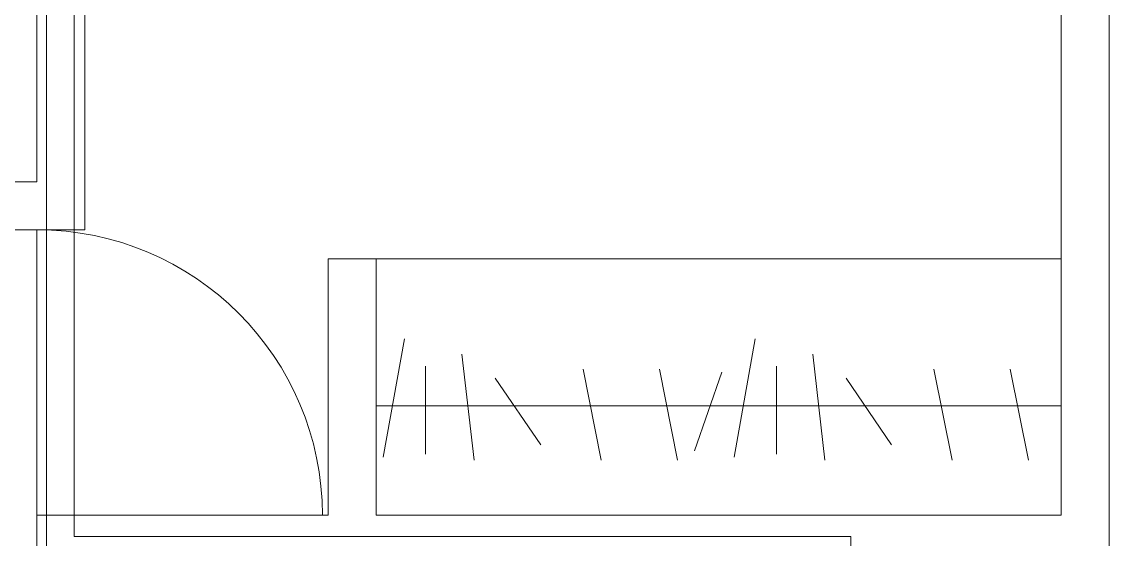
# Model space of a CAD drawing. Header units: metres. Extents: x -2 to 3328848, y -2 to 2725060.
# Drawn here: x 1662910.63 to 1662944.52, y 1363917.67 to 1363933.81 of the extents above; entities that cross this region are included whole.
import ezdxf

# ---------------------------------------------------------------- set-up
doc = ezdxf.new("R2010")
doc.units = ezdxf.units.M
doc.layers.get('0').update_dxf_attribs({"color": 253, "lineweight": 0})
for name, color, linetype, lineweight in [('ICT_TOMAS', 1, 'Continuous', 0), ('muebles', 253, 'Continuous', 0), ('PUERTAS', 253, 'Continuous', 0)]:
    doc.layers.add(name, color=color, linetype=linetype, lineweight=lineweight)

msp = doc.modelspace()

# ---------------------------------------------------------------- linework, layer by layer
at = {"ltscale": 0.02}
for p, q in [((1662911.097852579, 1363972.702078551), (1662911.097852579, 1363928.816065265)), ((1662912.597852581, 1363972.702078551), (1662912.597852581, 1363927.316065267)), ((1662902.340567509, 1363928.816065265), (1662911.097852579, 1363928.816065265)), ((1662893.522022172, 1363927.316065267), (1662912.597852581, 1363927.316065267)), ((1662911.097852579, 1363927.316065267), (1662911.097852579, 1363916.918729879)), ((1662920.176642629, 1363918.418729879), (1662920.176642629, 1363926.418729879)), ((1662920.176642629, 1363926.418729879), (1662921.676642629, 1363926.418729879)), ((1662921.676642629, 1363918.418729879), (1662921.676642629, 1363926.418729879)), ((1662911.097852579, 1363918.418729879), (1662920.176642629, 1363918.418729879)), ((1662921.676642629, 1363918.418729879), (1662943.022022172, 1363918.418729879))]:
    msp.add_line(p, q, dxfattribs=at)
for p, q in [((1662943.022022172, 1363918.418729879), (1662943.022022172, 1363972.202078549)), ((1662944.52202217, 1363902.202078549), (1662944.52202217, 1363972.202078549))]:
    msp.add_line(p, q)
at = {"layer": 'ICT_TOMAS'}
for points in [[(1662935.465421694, 1363875.266687876), (1662935.465421694, 1363917.123664348), (1662911.395691245, 1363917.123664348), (1662911.395691245, 1363952.971142662), (1662912.606221151, 1363952.971142662)], [(1662936.465421694, 1363875.266687876), (1662936.465421694, 1363917.756786048), (1662912.262837275, 1363917.756786048), (1662912.262837275, 1363947.088572284), (1662912.597852581, 1363947.088572284)]]:
    msp.add_lwpolyline(points, dxfattribs=at)
at = {"layer": 'muebles', "ltscale": 0.02}
for p, q in [((1662921.676642629, 1363926.418729879), (1662943.022022172, 1363926.418729879)), ((1662921.89326085, 1363920.232353235), (1662922.554043676, 1363923.918034535)), ((1662932.827632277, 1363920.232353235), (1662933.4884151, 1363923.918034535)), ((1662924.725189901, 1363920.137857197), (1662924.347603704, 1363923.445509568)), ((1662935.659561327, 1363920.137857197), (1662935.28197513, 1363923.445509568)), ((1662923.214826501, 1363920.326849273), (1662923.214826501, 1363923.067480639)), ((1662928.123512205, 1363922.972984605), (1662928.689896156, 1363920.137857197)), ((1662930.504240404, 1363922.972984605), (1662931.070624354, 1363920.137857197)), ((1662931.600456196, 1363920.421367701), (1662932.450036772, 1363922.878488567)), ((1662934.149197926, 1363920.326849273), (1662934.149197926, 1363923.067480639)), ((1662939.057883632, 1363922.972984605), (1662939.624267581, 1363920.137857197)), ((1662939.057883632, 1363922.972984605), (1662939.624267581, 1363920.137857197)), ((1662941.43861183, 1363922.972984605), (1662942.004995781, 1363920.137857197)), ((1662925.385982032, 1363922.689474102), (1662926.801946557, 1363920.610359773)), ((1662936.320353458, 1363922.689474102), (1662937.736317984, 1363920.610359773)), ((1662921.676642629, 1363921.830411084), (1662943.022022172, 1363921.830411084))]:
    msp.add_line(p, q, dxfattribs=at)
at = {"layer": 'PUERTAS'}
msp.add_arc((1662911.097852579, 1363918.417465525), 8.900387895143922, 0.008139204289969648, 90, dxfattribs=at)

doc.saveas('drawing.dxf')
